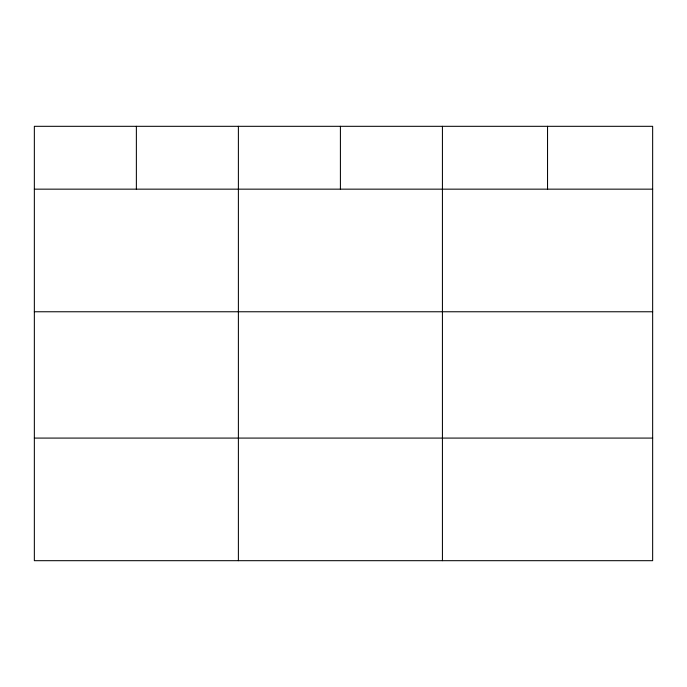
<?xml version="1.0" encoding="UTF-8"?>
<svg xmlns="http://www.w3.org/2000/svg" width="687" height="687" viewBox="0 0 687 687"><rect width="100%" height="100%" fill="white"/><g stroke="black" fill="none" stroke-linecap="round" stroke-linejoin="round"><path stroke-width="1.03" d="M652.65 311.761L652.65 126.314L34.35 126.314L34.35 560.686L652.65 560.686L652.65 311.761L34.35 311.761M34.35 189.157L652.65 189.157M34.35 438.083L652.65 438.083M547.539 126.314L547.539 189.157M442.428 126.314L442.428 560.686M340.409 126.314L340.409 189.157M238.389 126.314L238.389 560.686M136.37 126.314L136.37 189.157"/></g></svg>
